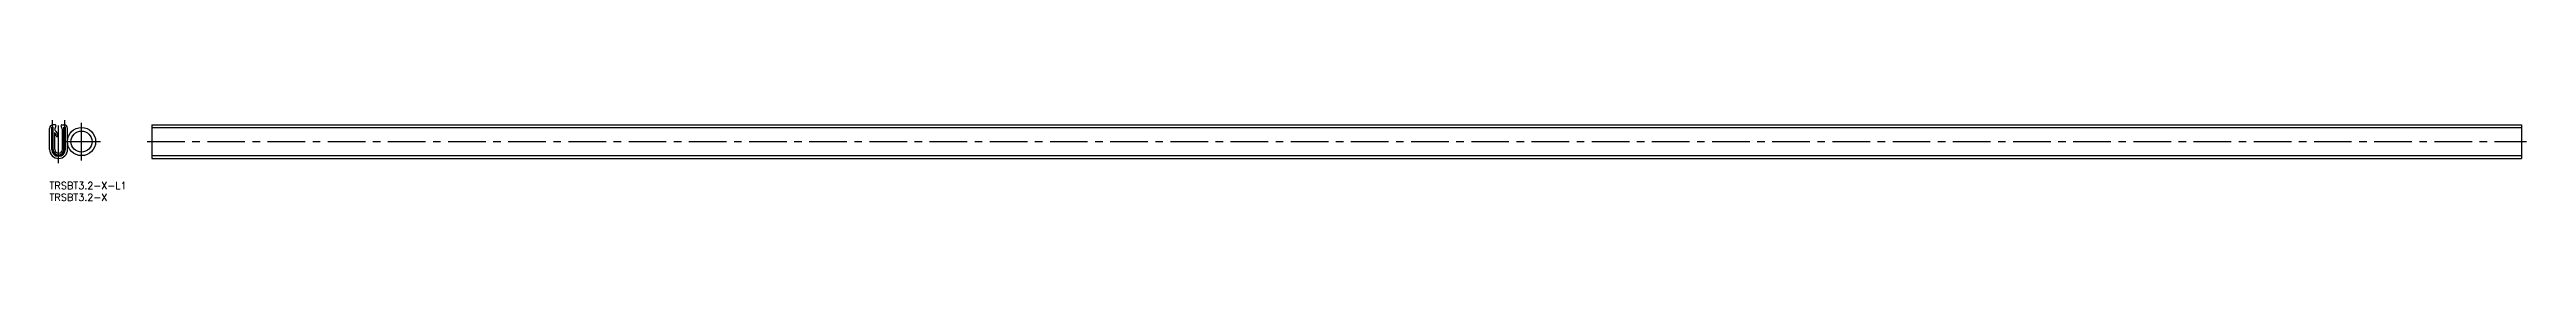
# Model space of a CAD drawing. Extents: x 0 to 1045, y -8 to 26.
import ezdxf

# ---------------------------------------------------------------- set-up
doc = ezdxf.new("R2010")
doc.units = 0
doc.header["$LTSCALE"] = 0.5
doc.linetypes.add('CENTER', pattern=[50.8, 31.75, -6.35, 6.35, -6.35])
for name, color, linetype in [('MSM_CENTER', 1, 'CENTER'), ('MSM_CONTINUOUS', 7, 'CONTINUOUS'), ('MSM_PART_NUMBER', 7, 'CONTINUOUS')]:
    doc.layers.add(name, color=color, linetype=linetype)
doc.styles.get("Standard").update_dxf_attribs({"font": 'txt.shx', "height": 3, "bigfont": 'bigfont.shx'})

# ---------------------------------------------------------------- blocks, each defined once
blk = doc.blocks.new('*U2')
at = {"layer": 'MSM_PART_NUMBER'}
blk.add_text('TRSBT3.2-X-L1', height=3, dxfattribs=at).set_placement((0, -3))
blk = doc.blocks.new('*U3')
at = {"layer": 'MSM_PART_NUMBER'}
blk.add_text('TRSBT3.2-X', height=3, dxfattribs=at).set_placement((0, -8))

msp = doc.modelspace()

# ---------------------------------------------------------------- linework, layer by layer
at = {"layer": 'MSM_CENTER'}
for p, q in [((1.2, 13.8), (1.2, 26.2)), ((3.8, 8), (3.8, 26.2)), ((6.4, 13.8), (6.4, 26.2)), ((13.5, 9.1), (13.5, 25)), ((5.6, 17.1), (21.5, 17.1)), ((41.2, 17.1), (1045.2, 17.1))]:
    msp.add_line(p, q, dxfattribs=at)
msp.add_arc((3.8, 13.8), 2.6, 180, 0, dxfattribs=at)
at = {"layer": 'MSM_CONTINUOUS'}
for p, q in [((0, 13.8), (0, 22.7)), ((1.5, 23.2), (0.9, 23.2)), ((0.9, 13.8), (0.9, 23.2)), ((2.5, 24.2), (1.5, 24.2)), ((1.5, 13.8), (1.5, 23.2)), ((5.1, 24.2), (6.1, 24.2)), ((5.4, 13.8), (5.4, 22.2)), ((6.1, 13.8), (6.1, 23.2)), ((6.1, 23.2), (6.7, 23.2)), ((6.7, 13.8), (6.7, 23.2)), ((7.6, 13.8), (7.6, 22.7)), ((43.2, 24.2), (1043.2, 24.2)), ((43.2, 24.2), (43.2, 10)), ((43.2, 23.1), (1043.2, 23.1)), ((1043.2, 24.2), (1043.2, 10)), ((2.2, 13.8), (2.2, 20.8)), ((43.2, 11.2), (1043.2, 11.2)), ((43.2, 10), (1043.2, 10))]:
    msp.add_line(p, q, dxfattribs=at)
for radius in [5.95, 4.45]:
    msp.add_circle((13.5, 17.1), radius, dxfattribs=at)
for centre, radius, start, end in [((1.5, 22.7), 1.5, 90, 180), ((10.6, 20.6), 8.58, 158.1048, 169.5705), ((2.7, 22.2), 0.5, 180, 220.7151), ((0.8, 19.7), 2.65, 355.686, 54.2961), ((2.4, 24), 0.25, 335.2971, 85.468), ((5.2, 24), 0.25, 94.532, 204.7029), ((-3, 20.6), 8.58, 10.4295, 21.8952), ((6.1, 22.7), 1.5, 0, 90), ((3.8, 13.8), 3.8, 180, 0), ((3.8, 13.8), 2.9, 180, 0), ((3.8, 13.8), 2.3, 180, 0), ((2.2, 20.8), 0.05, 35.6652, 180), ((3.8, 13.8), 1.6, 180, 0), ((1.2, 19.5), 1.64, 359.8526, 48.6873), ((3.1, 19.5), 0.285, 179.8526, 355.686)]:
    msp.add_arc(centre, radius, start, end, dxfattribs=at)

# ---------------------------------------------------------------- block references
for name in ['*U2', '*U3']:
    msp.add_blockref(name, (0, 0), dxfattribs=at)

doc.saveas('drawing.dxf')
